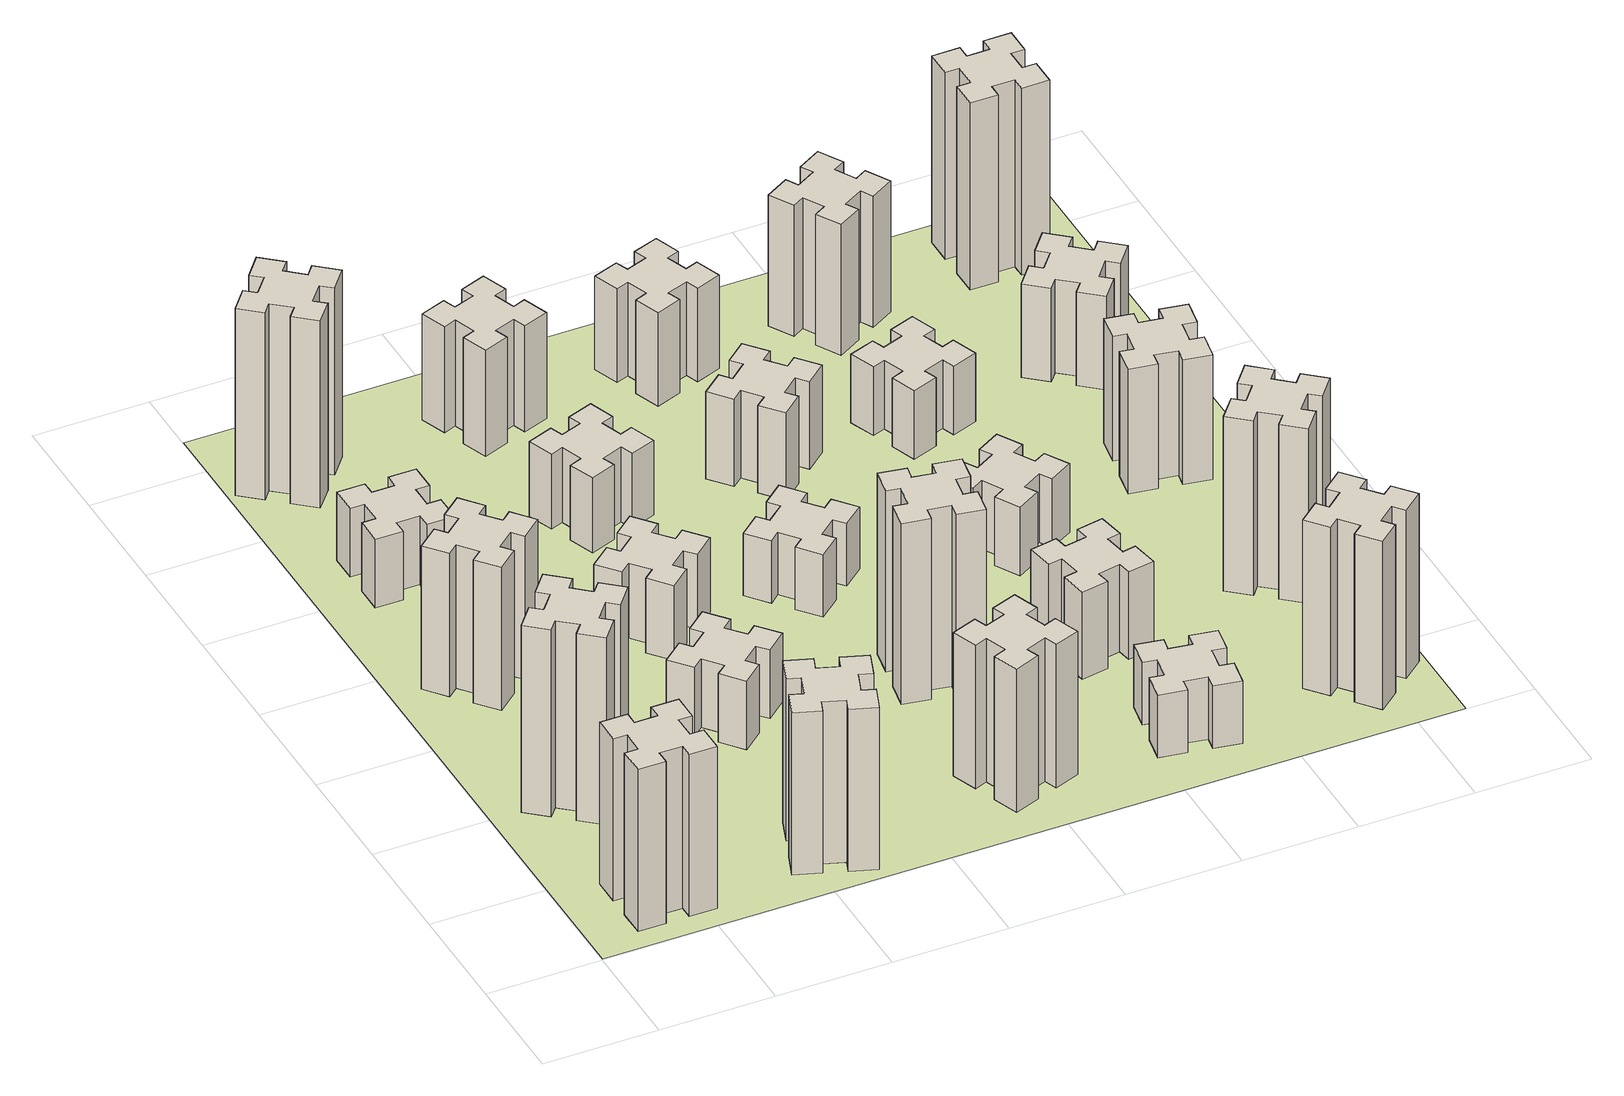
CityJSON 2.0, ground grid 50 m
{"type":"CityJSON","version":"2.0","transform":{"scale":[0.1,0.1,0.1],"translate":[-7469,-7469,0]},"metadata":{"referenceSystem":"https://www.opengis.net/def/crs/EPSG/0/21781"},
"CityObjects":{
"building1":{"type":"Building","attributes":{"class":"1000","function":"1000","usage":"1000","yearOfConstruction":2016,"roofType":"1000","measuredHeight":78,"storeysAboveGround":30,"storeysBelowGround":0},"geometry":[{"type":"Solid","lod":"1","boundaries":[[[[0,1,2,3,4,5,6,7,8,9,10,11,12,13,14,15,16,17,18,19]],[[17,16,20,21]],[[16,15,22,20]],[[15,14,23,22]],[[14,13,24,23]],[[13,12,25,24]],[[12,11,26,25]],[[11,10,27,26]],[[10,9,28,27]],[[9,8,29,28]],[[8,7,30,29]],[[7,6,31,30]],[[6,5,32,31]],[[5,4,33,32]],[[4,3,34,33]],[[3,2,35,34]],[[2,1,36,35]],[[1,0,37,36]],[[0,19,38,37]],[[19,18,39,38]],[[18,17,21,39]],[[24,25,26,27,28,29,30,31,32,33,34,35,36,37,38,39,21,20,22,23]]]]}]},
"building2":{"type":"Building","attributes":{"class":"1000","function":"1000","usage":"1000","yearOfConstruction":2016,"roofType":"1000","measuredHeight":90,"storeysAboveGround":30,"storeysBelowGround":0},"geometry":[{"type":"Solid","lod":"1","boundaries":[[[[40,41,42,43,44,45,46,47,48,49,50,51,52,53,54,55,56,57,58,59]],[[57,56,60,61]],[[56,55,62,60]],[[55,54,63,62]],[[54,53,64,63]],[[53,52,65,64]],[[52,51,66,65]],[[51,50,67,66]],[[50,49,68,67]],[[49,48,69,68]],[[48,47,70,69]],[[47,46,71,70]],[[46,45,72,71]],[[45,44,73,72]],[[44,43,74,73]],[[43,42,75,74]],[[42,41,76,75]],[[41,40,77,76]],[[40,59,78,77]],[[59,58,79,78]],[[58,57,61,79]],[[64,65,66,67,68,69,70,71,72,73,74,75,76,77,78,79,61,60,62,63]]]]}]},
"building3":{"type":"Building","attributes":{"class":"1000","function":"1000","usage":"1000","yearOfConstruction":2016,"roofType":"1000","measuredHeight":69,"storeysAboveGround":30,"storeysBelowGround":0},"geometry":[{"type":"Solid","lod":"1","boundaries":[[[[80,81,82,83,84,85,86,87,88,89,90,91,92,93,94,95,96,97,98,99]],[[97,96,100,101]],[[96,95,102,100]],[[95,94,103,102]],[[94,93,104,103]],[[93,92,105,104]],[[92,91,106,105]],[[91,90,107,106]],[[90,89,108,107]],[[89,88,109,108]],[[88,87,110,109]],[[87,86,111,110]],[[86,85,112,111]],[[85,84,113,112]],[[84,83,114,113]],[[83,82,115,114]],[[82,81,116,115]],[[81,80,117,116]],[[80,99,118,117]],[[99,98,119,118]],[[98,97,101,119]],[[104,105,106,107,108,109,110,111,112,113,114,115,116,117,118,119,101,100,102,103]]]]}]},
"building4":{"type":"Building","attributes":{"class":"1000","function":"1000","usage":"1000","yearOfConstruction":2016,"roofType":"1000","measuredHeight":33,"storeysAboveGround":30,"storeysBelowGround":0},"geometry":[{"type":"Solid","lod":"1","boundaries":[[[[120,121,122,123,124,125,126,127,128,129,130,131,132,133,134,135,136,137,138,139]],[[137,136,140,141]],[[136,135,142,140]],[[135,134,143,142]],[[134,133,144,143]],[[133,132,145,144]],[[132,131,146,145]],[[131,130,147,146]],[[130,129,148,147]],[[129,128,149,148]],[[128,127,150,149]],[[127,126,151,150]],[[126,125,152,151]],[[125,124,153,152]],[[124,123,154,153]],[[123,122,155,154]],[[122,121,156,155]],[[121,120,157,156]],[[120,139,158,157]],[[139,138,159,158]],[[138,137,141,159]],[[144,145,146,147,148,149,150,151,152,153,154,155,156,157,158,159,141,140,142,143]]]]}]},
"building5":{"type":"Building","attributes":{"class":"1000","function":"1000","usage":"1000","yearOfConstruction":2016,"roofType":"1000","measuredHeight":78,"storeysAboveGround":30,"storeysBelowGround":0},"geometry":[{"type":"Solid","lod":"1","boundaries":[[[[160,161,162,163,164,165,166,167,168,169,170,171,172,173,174,175,176,177,178,179]],[[177,176,180,181]],[[176,175,182,180]],[[175,174,183,182]],[[174,173,184,183]],[[173,172,185,184]],[[172,171,186,185]],[[171,170,187,186]],[[170,169,188,187]],[[169,168,189,188]],[[168,167,190,189]],[[167,166,191,190]],[[166,165,192,191]],[[165,164,193,192]],[[164,163,194,193]],[[163,162,195,194]],[[162,161,196,195]],[[161,160,197,196]],[[160,179,198,197]],[[179,178,199,198]],[[178,177,181,199]],[[184,185,186,187,188,189,190,191,192,193,194,195,196,197,198,199,181,180,182,183]]]]}]},
"building6":{"type":"Building","attributes":{"class":"1000","function":"1000","usage":"1000","yearOfConstruction":2016,"roofType":"1000","measuredHeight":90,"storeysAboveGround":30,"storeysBelowGround":0},"geometry":[{"type":"Solid","lod":"1","boundaries":[[[[200,201,202,203,204,205,206,207,208,209,210,211,212,213,214,215,216,217,218,219]],[[217,216,220,221]],[[216,215,222,220]],[[215,214,223,222]],[[214,213,224,223]],[[213,212,225,224]],[[212,211,226,225]],[[211,210,227,226]],[[210,209,228,227]],[[209,208,229,228]],[[208,207,230,229]],[[207,206,231,230]],[[206,205,232,231]],[[205,204,233,232]],[[204,203,234,233]],[[203,202,235,234]],[[202,201,236,235]],[[201,200,237,236]],[[200,219,238,237]],[[219,218,239,238]],[[218,217,221,239]],[[224,225,226,227,228,229,230,231,232,233,234,235,236,237,238,239,221,220,222,223]]]]}]},
"building7":{"type":"Building","attributes":{"class":"1000","function":"1000","usage":"1000","yearOfConstruction":2016,"roofType":"1000","measuredHeight":33,"storeysAboveGround":30,"storeysBelowGround":0},"geometry":[{"type":"Solid","lod":"1","boundaries":[[[[240,241,242,243,244,245,246,247,248,249,250,251,252,253,254,255,256,257,258,259]],[[257,256,260,261]],[[256,255,262,260]],[[255,254,263,262]],[[254,253,264,263]],[[253,252,265,264]],[[252,251,266,265]],[[251,250,267,266]],[[250,249,268,267]],[[249,248,269,268]],[[248,247,270,269]],[[247,246,271,270]],[[246,245,272,271]],[[245,244,273,272]],[[244,243,274,273]],[[243,242,275,274]],[[242,241,276,275]],[[241,240,277,276]],[[240,259,278,277]],[[259,258,279,278]],[[258,257,261,279]],[[264,265,266,267,268,269,270,271,272,273,274,275,276,277,278,279,261,260,262,263]]]]}]},
"building8":{"type":"Building","attributes":{"class":"1000","function":"1000","usage":"1000","yearOfConstruction":2016,"roofType":"1000","measuredHeight":36,"storeysAboveGround":30,"storeysBelowGround":0},"geometry":[{"type":"Solid","lod":"1","boundaries":[[[[280,281,282,283,284,285,286,287,288,289,290,291,292,293,294,295,296,297,298,299]],[[297,296,300,301]],[[296,295,302,300]],[[295,294,303,302]],[[294,293,304,303]],[[293,292,305,304]],[[292,291,306,305]],[[291,290,307,306]],[[290,289,308,307]],[[289,288,309,308]],[[288,287,310,309]],[[287,286,311,310]],[[286,285,312,311]],[[285,284,313,312]],[[284,283,314,313]],[[283,282,315,314]],[[282,281,316,315]],[[281,280,317,316]],[[280,299,318,317]],[[299,298,319,318]],[[298,297,301,319]],[[304,305,306,307,308,309,310,311,312,313,314,315,316,317,318,319,301,300,302,303]]]]}]},
"building9":{"type":"Building","attributes":{"class":"1000","function":"1000","usage":"1000","yearOfConstruction":2016,"roofType":"1000","measuredHeight":36,"storeysAboveGround":30,"storeysBelowGround":0},"geometry":[{"type":"Solid","lod":"1","boundaries":[[[[320,321,322,323,324,325,326,327,328,329,330,331,332,333,334,335,336,337,338,339]],[[337,336,340,341]],[[336,335,342,340]],[[335,334,343,342]],[[334,333,344,343]],[[333,332,345,344]],[[332,331,346,345]],[[331,330,347,346]],[[330,329,348,347]],[[329,328,349,348]],[[328,327,350,349]],[[327,326,351,350]],[[326,325,352,351]],[[325,324,353,352]],[[324,323,354,353]],[[323,322,355,354]],[[322,321,356,355]],[[321,320,357,356]],[[320,339,358,357]],[[339,338,359,358]],[[338,337,341,359]],[[344,345,346,347,348,349,350,351,352,353,354,355,356,357,358,359,341,340,342,343]]]]}]},
"building10":{"type":"Building","attributes":{"class":"1000","function":"1000","usage":"1000","yearOfConstruction":2016,"roofType":"1000","measuredHeight":69,"storeysAboveGround":30,"storeysBelowGround":0},"geometry":[{"type":"Solid","lod":"1","boundaries":[[[[360,361,362,363,364,365,366,367,368,369,370,371,372,373,374,375,376,377,378,379]],[[377,376,380,381]],[[376,375,382,380]],[[375,374,383,382]],[[374,373,384,383]],[[373,372,385,384]],[[372,371,386,385]],[[371,370,387,386]],[[370,369,388,387]],[[369,368,389,388]],[[368,367,390,389]],[[367,366,391,390]],[[366,365,392,391]],[[365,364,393,392]],[[364,363,394,393]],[[363,362,395,394]],[[362,361,396,395]],[[361,360,397,396]],[[360,379,398,397]],[[379,378,399,398]],[[378,377,381,399]],[[384,385,386,387,388,389,390,391,392,393,394,395,396,397,398,399,381,380,382,383]]]]}]},
"building11":{"type":"Building","attributes":{"class":"1000","function":"1000","usage":"1000","yearOfConstruction":2016,"roofType":"1000","measuredHeight":51,"storeysAboveGround":30,"storeysBelowGround":0},"geometry":[{"type":"Solid","lod":"1","boundaries":[[[[400,401,402,403,404,405,406,407,408,409,410,411,412,413,414,415,416,417,418,419]],[[417,416,420,421]],[[416,415,422,420]],[[415,414,423,422]],[[414,413,424,423]],[[413,412,425,424]],[[412,411,426,425]],[[411,410,427,426]],[[410,409,428,427]],[[409,408,429,428]],[[408,407,430,429]],[[407,406,431,430]],[[406,405,432,431]],[[405,404,433,432]],[[404,403,434,433]],[[403,402,435,434]],[[402,401,436,435]],[[401,400,437,436]],[[400,419,438,437]],[[419,418,439,438]],[[418,417,421,439]],[[424,425,426,427,428,429,430,431,432,433,434,435,436,437,438,439,421,420,422,423]]]]}]},
"building12":{"type":"Building","attributes":{"class":"1000","function":"1000","usage":"1000","yearOfConstruction":2016,"roofType":"1000","measuredHeight":87,"storeysAboveGround":30,"storeysBelowGround":0},"geometry":[{"type":"Solid","lod":"1","boundaries":[[[[440,441,442,443,444,445,446,447,448,449,450,451,452,453,454,455,456,457,458,459]],[[457,456,460,461]],[[456,455,462,460]],[[455,454,463,462]],[[454,453,464,463]],[[453,452,465,464]],[[452,451,466,465]],[[451,450,467,466]],[[450,449,468,467]],[[449,448,469,468]],[[448,447,470,469]],[[447,446,471,470]],[[446,445,472,471]],[[445,444,473,472]],[[444,443,474,473]],[[443,442,475,474]],[[442,441,476,475]],[[441,440,477,476]],[[440,459,478,477]],[[459,458,479,478]],[[458,457,461,479]],[[464,465,466,467,468,469,470,471,472,473,474,475,476,477,478,479,461,460,462,463]]]]}]},
"building13":{"type":"Building","attributes":{"class":"1000","function":"1000","usage":"1000","yearOfConstruction":2016,"roofType":"1000","measuredHeight":30,"storeysAboveGround":30,"storeysBelowGround":0},"geometry":[{"type":"Solid","lod":"1","boundaries":[[[[480,481,482,483,484,485,486,487,488,489,490,491,492,493,494,495,496,497,498,499]],[[497,496,500,501]],[[496,495,502,500]],[[495,494,503,502]],[[494,493,504,503]],[[493,492,505,504]],[[492,491,506,505]],[[491,490,507,506]],[[490,489,508,507]],[[489,488,509,508]],[[488,487,510,509]],[[487,486,511,510]],[[486,485,512,511]],[[485,484,513,512]],[[484,483,514,513]],[[483,482,515,514]],[[482,481,516,515]],[[481,480,517,516]],[[480,499,518,517]],[[499,498,519,518]],[[498,497,501,519]],[[504,505,506,507,508,509,510,511,512,513,514,515,516,517,518,519,501,500,502,503]]]]}]},
"building14":{"type":"Building","attributes":{"class":"1000","function":"1000","usage":"1000","yearOfConstruction":2016,"roofType":"1000","measuredHeight":42,"storeysAboveGround":30,"storeysBelowGround":0},"geometry":[{"type":"Solid","lod":"1","boundaries":[[[[520,521,522,523,524,525,526,527,528,529,530,531,532,533,534,535,536,537,538,539]],[[537,536,540,541]],[[536,535,542,540]],[[535,534,543,542]],[[534,533,544,543]],[[533,532,545,544]],[[532,531,546,545]],[[531,530,547,546]],[[530,529,548,547]],[[529,528,549,548]],[[528,527,550,549]],[[527,526,551,550]],[[526,525,552,551]],[[525,524,553,552]],[[524,523,554,553]],[[523,522,555,554]],[[522,521,556,555]],[[521,520,557,556]],[[520,539,558,557]],[[539,538,559,558]],[[538,537,541,559]],[[544,545,546,547,548,549,550,551,552,553,554,555,556,557,558,559,541,540,542,543]]]]}]},
"building15":{"type":"Building","attributes":{"class":"1000","function":"1000","usage":"1000","yearOfConstruction":2016,"roofType":"1000","measuredHeight":30,"storeysAboveGround":30,"storeysBelowGround":0},"geometry":[{"type":"Solid","lod":"1","boundaries":[[[[560,561,562,563,564,565,566,567,568,569,570,571,572,573,574,575,576,577,578,579]],[[577,576,580,581]],[[576,575,582,580]],[[575,574,583,582]],[[574,573,584,583]],[[573,572,585,584]],[[572,571,586,585]],[[571,570,587,586]],[[570,569,588,587]],[[569,568,589,588]],[[568,567,590,589]],[[567,566,591,590]],[[566,565,592,591]],[[565,564,593,592]],[[564,563,594,593]],[[563,562,595,594]],[[562,561,596,595]],[[561,560,597,596]],[[560,579,598,597]],[[579,578,599,598]],[[578,577,581,599]],[[584,585,586,587,588,589,590,591,592,593,594,595,596,597,598,599,581,580,582,583]]]]}]},
"building16":{"type":"Building","attributes":{"class":"1000","function":"1000","usage":"1000","yearOfConstruction":2016,"roofType":"1000","measuredHeight":45,"storeysAboveGround":30,"storeysBelowGround":0},"geometry":[{"type":"Solid","lod":"1","boundaries":[[[[600,601,602,603,604,605,606,607,608,609,610,611,612,613,614,615,616,617,618,619]],[[617,616,620,621]],[[616,615,622,620]],[[615,614,623,622]],[[614,613,624,623]],[[613,612,625,624]],[[612,611,626,625]],[[611,610,627,626]],[[610,609,628,627]],[[609,608,629,628]],[[608,607,630,629]],[[607,606,631,630]],[[606,605,632,631]],[[605,604,633,632]],[[604,603,634,633]],[[603,602,635,634]],[[602,601,636,635]],[[601,600,637,636]],[[600,619,638,637]],[[619,618,639,638]],[[618,617,621,639]],[[624,625,626,627,628,629,630,631,632,633,634,635,636,637,638,639,621,620,622,623]]]]}]},
"building17":{"type":"Building","attributes":{"class":"1000","function":"1000","usage":"1000","yearOfConstruction":2016,"roofType":"1000","measuredHeight":42,"storeysAboveGround":30,"storeysBelowGround":0},"geometry":[{"type":"Solid","lod":"1","boundaries":[[[[640,641,642,643,644,645,646,647,648,649,650,651,652,653,654,655,656,657,658,659]],[[657,656,660,661]],[[656,655,662,660]],[[655,654,663,662]],[[654,653,664,663]],[[653,652,665,664]],[[652,651,666,665]],[[651,650,667,666]],[[650,649,668,667]],[[649,648,669,668]],[[648,647,670,669]],[[647,646,671,670]],[[646,645,672,671]],[[645,644,673,672]],[[644,643,674,673]],[[643,642,675,674]],[[642,641,676,675]],[[641,640,677,676]],[[640,659,678,677]],[[659,658,679,678]],[[658,657,661,679]],[[664,665,666,667,668,669,670,671,672,673,674,675,676,677,678,679,661,660,662,663]]]]}]},
"building18":{"type":"Building","attributes":{"class":"1000","function":"1000","usage":"1000","yearOfConstruction":2016,"roofType":"1000","measuredHeight":33,"storeysAboveGround":30,"storeysBelowGround":0},"geometry":[{"type":"Solid","lod":"1","boundaries":[[[[680,681,682,683,684,685,686,687,688,689,690,691,692,693,694,695,696,697,698,699]],[[697,696,700,701]],[[696,695,702,700]],[[695,694,703,702]],[[694,693,704,703]],[[693,692,705,704]],[[692,691,706,705]],[[691,690,707,706]],[[690,689,708,707]],[[689,688,709,708]],[[688,687,710,709]],[[687,686,711,710]],[[686,685,712,711]],[[685,684,713,712]],[[684,683,714,713]],[[683,682,715,714]],[[682,681,716,715]],[[681,680,717,716]],[[680,699,718,717]],[[699,698,719,718]],[[698,697,701,719]],[[704,705,706,707,708,709,710,711,712,713,714,715,716,717,718,719,701,700,702,703]]]]}]},
"building19":{"type":"Building","attributes":{"class":"1000","function":"1000","usage":"1000","yearOfConstruction":2016,"roofType":"1000","measuredHeight":33,"storeysAboveGround":30,"storeysBelowGround":0},"geometry":[{"type":"Solid","lod":"1","boundaries":[[[[720,721,722,723,724,725,726,727,728,729,730,731,732,733,734,735,736,737,738,739]],[[737,736,740,741]],[[736,735,742,740]],[[735,734,743,742]],[[734,733,744,743]],[[733,732,745,744]],[[732,731,746,745]],[[731,730,747,746]],[[730,729,748,747]],[[729,728,749,748]],[[728,727,750,749]],[[727,726,751,750]],[[726,725,752,751]],[[725,724,753,752]],[[724,723,754,753]],[[723,722,755,754]],[[722,721,756,755]],[[721,720,757,756]],[[720,739,758,757]],[[739,738,759,758]],[[738,737,741,759]],[[744,745,746,747,748,749,750,751,752,753,754,755,756,757,758,759,741,740,742,743]]]]}]},
"building20":{"type":"Building","attributes":{"class":"1000","function":"1000","usage":"1000","yearOfConstruction":2016,"roofType":"1000","measuredHeight":81,"storeysAboveGround":30,"storeysBelowGround":0},"geometry":[{"type":"Solid","lod":"1","boundaries":[[[[760,761,762,763,764,765,766,767,768,769,770,771,772,773,774,775,776,777,778,779]],[[777,776,780,781]],[[776,775,782,780]],[[775,774,783,782]],[[774,773,784,783]],[[773,772,785,784]],[[772,771,786,785]],[[771,770,787,786]],[[770,769,788,787]],[[769,768,789,788]],[[768,767,790,789]],[[767,766,791,790]],[[766,765,792,791]],[[765,764,793,792]],[[764,763,794,793]],[[763,762,795,794]],[[762,761,796,795]],[[761,760,797,796]],[[760,779,798,797]],[[779,778,799,798]],[[778,777,781,799]],[[784,785,786,787,788,789,790,791,792,793,794,795,796,797,798,799,781,780,782,783]]]]}]},
"building21":{"type":"Building","attributes":{"class":"1000","function":"1000","usage":"1000","yearOfConstruction":2016,"roofType":"1000","measuredHeight":63,"storeysAboveGround":30,"storeysBelowGround":0},"geometry":[{"type":"Solid","lod":"1","boundaries":[[[[800,801,802,803,804,805,806,807,808,809,810,811,812,813,814,815,816,817,818,819]],[[817,816,820,821]],[[816,815,822,820]],[[815,814,823,822]],[[814,813,824,823]],[[813,812,825,824]],[[812,811,826,825]],[[811,810,827,826]],[[810,809,828,827]],[[809,808,829,828]],[[808,807,830,829]],[[807,806,831,830]],[[806,805,832,831]],[[805,804,833,832]],[[804,803,834,833]],[[803,802,835,834]],[[802,801,836,835]],[[801,800,837,836]],[[800,819,838,837]],[[819,818,839,838]],[[818,817,821,839]],[[824,825,826,827,828,829,830,831,832,833,834,835,836,837,838,839,821,820,822,823]]]]}]},
"building22":{"type":"Building","attributes":{"class":"1000","function":"1000","usage":"1000","yearOfConstruction":2016,"roofType":"1000","measuredHeight":84,"storeysAboveGround":30,"storeysBelowGround":0},"geometry":[{"type":"Solid","lod":"1","boundaries":[[[[840,841,842,843,844,845,846,847,848,849,850,851,852,853,854,855,856,857,858,859]],[[857,856,860,861]],[[856,855,862,860]],[[855,854,863,862]],[[854,853,864,863]],[[853,852,865,864]],[[852,851,866,865]],[[851,850,867,866]],[[850,849,868,867]],[[849,848,869,868]],[[848,847,870,869]],[[847,846,871,870]],[[846,845,872,871]],[[845,844,873,872]],[[844,843,874,873]],[[843,842,875,874]],[[842,841,876,875]],[[841,840,877,876]],[[840,859,878,877]],[[859,858,879,878]],[[858,857,861,879]],[[864,865,866,867,868,869,870,871,872,873,874,875,876,877,878,879,861,860,862,863]]]]}]},
"building23":{"type":"Building","attributes":{"class":"1000","function":"1000","usage":"1000","yearOfConstruction":2016,"roofType":"1000","measuredHeight":60,"storeysAboveGround":30,"storeysBelowGround":0},"geometry":[{"type":"Solid","lod":"1","boundaries":[[[[880,881,882,883,884,885,886,887,888,889,890,891,892,893,894,895,896,897,898,899]],[[897,896,900,901]],[[896,895,902,900]],[[895,894,903,902]],[[894,893,904,903]],[[893,892,905,904]],[[892,891,906,905]],[[891,890,907,906]],[[890,889,908,907]],[[889,888,909,908]],[[888,887,910,909]],[[887,886,911,910]],[[886,885,912,911]],[[885,884,913,912]],[[884,883,914,913]],[[883,882,915,914]],[[882,881,916,915]],[[881,880,917,916]],[[880,899,918,917]],[[899,898,919,918]],[[898,897,901,919]],[[904,905,906,907,908,909,910,911,912,913,914,915,916,917,918,919,901,900,902,903]]]]}]},
"building24":{"type":"Building","attributes":{"class":"1000","function":"1000","usage":"1000","yearOfConstruction":2016,"roofType":"1000","measuredHeight":45,"storeysAboveGround":30,"storeysBelowGround":0},"geometry":[{"type":"Solid","lod":"1","boundaries":[[[[920,921,922,923,924,925,926,927,928,929,930,931,932,933,934,935,936,937,938,939]],[[937,936,940,941]],[[936,935,942,940]],[[935,934,943,942]],[[934,933,944,943]],[[933,932,945,944]],[[932,931,946,945]],[[931,930,947,946]],[[930,929,948,947]],[[929,928,949,948]],[[928,927,950,949]],[[927,926,951,950]],[[926,925,952,951]],[[925,924,953,952]],[[924,923,954,953]],[[923,922,955,954]],[[922,921,956,955]],[[921,920,957,956]],[[920,939,958,957]],[[939,938,959,958]],[[938,937,941,959]],[[944,945,946,947,948,949,950,951,952,953,954,955,956,957,958,959,941,940,942,943]]]]}]},
"building25":{"type":"Building","attributes":{"class":"1000","function":"1000","usage":"1000","yearOfConstruction":2016,"roofType":"1000","measuredHeight":90,"storeysAboveGround":30,"storeysBelowGround":0},"geometry":[{"type":"Solid","lod":"1","boundaries":[[[[960,961,962,963,964,965,966,967,968,969,970,971,972,973,974,975,976,977,978,979]],[[977,976,980,981]],[[976,975,982,980]],[[975,974,983,982]],[[974,973,984,983]],[[973,972,985,984]],[[972,971,986,985]],[[971,970,987,986]],[[970,969,988,987]],[[969,968,989,988]],[[968,967,990,989]],[[967,966,991,990]],[[966,965,992,991]],[[965,964,993,992]],[[964,963,994,993]],[[963,962,995,994]],[[962,961,996,995]],[[961,960,997,996]],[[960,979,998,997]],[[979,978,999,998]],[[978,977,981,999]],[[984,985,986,987,988,989,990,991,992,993,994,995,996,997,998,999,981,980,982,983]]]]}]},
"landuse1":{"type":"LandUse","attributes":{"name":"plot1","function":"1010"},"geometry":[{"type":"MultiSurface","lod":"1","boundaries":[[[1000,1001,1002,1003]]]}]}
},
"vertices":[
[265,325,0],[265,225,0],[205,225,0],[205,105,0],[325,105,0],[325,165,0],[425,165,0],[425,105,0],[545,105,0],[545,225,0],[485,225,0],[485,325,0],[545,325,0],[545,445,0],[425,445,0],[425,385,0],[325,385,0],[325,445,0],[205,445,0],[205,325,0],[325,385,780],[325,445,780],[425,385,780],[425,445,780],[545,445,780],[545,325,780],[485,325,780],[485,225,780],[545,225,780],[545,105,780],[425,105,780],[425,165,780],[325,165,780],[325,105,780],[205,105,780],[205,225,780],[265,225,780],[265,325,780],[205,325,780],[205,445,780],
[484,1067,0],[408,1132,0],[446,1178,0],[354,1255,0],[277,1163,0],[323,1124,0],[259,1048,0],[213,1086,0],[136,994,0],[228,917,0],[266,963,0],[343,899,0],[304,853,0],[396,776,0],[473,868,0],[427,906,0],[492,983,0],[538,944,0],[615,1036,0],[523,1113,0],[492,983,900],[538,944,900],[427,906,900],[473,868,900],[396,776,900],[304,853,900],[343,899,900],[266,963,900],[228,917,900],[136,994,900],[213,1086,900],[259,1048,900],[323,1124,900],[277,1163,900],[354,1255,900],[446,1178,900],[408,1132,900],[484,1067,900],[523,1113,900],[615,1036,900],
[492,1888,0],[427,1964,0],[473,2003,0],[396,2095,0],[304,2018,0],[343,1972,0],[266,1907,0],[228,1953,0],[136,1876,0],[213,1784,0],[259,1823,0],[323,1746,0],[277,1708,0],[354,1616,0],[446,1693,0],[408,1739,0],[484,1803,0],[523,1757,0],[615,1834,0],[538,1926,0],[484,1803,690],[523,1757,690],[408,1739,690],[446,1693,690],[354,1616,690],[277,1708,690],[323,1746,690],[259,1823,690],[213,1784,690],[136,1876,690],[228,1953,690],[266,1907,690],[343,1972,690],[304,2018,690],[396,2095,690],[473,2003,690],[427,1964,690],[492,1888,690],[538,1926,690],[615,1834,690],
[485,2545,0],[485,2645,0],[545,2645,0],[545,2765,0],[425,2765,0],[425,2705,0],[325,2705,0],[325,2765,0],[205,2765,0],[205,2645,0],[265,2645,0],[265,2545,0],[205,2545,0],[205,2425,0],[325,2425,0],[325,2485,0],[425,2485,0],[425,2425,0],[545,2425,0],[545,2545,0],[425,2485,330],[425,2425,330],[325,2485,330],[325,2425,330],[205,2425,330],[205,2545,330],[265,2545,330],[265,2645,330],[205,2645,330],[205,2765,330],[325,2765,330],[325,2705,330],[425,2705,330],[425,2765,330],[545,2765,330],[545,2645,330],[485,2645,330],[485,2545,330],[545,2545,330],[545,2425,330],
[1029,360,0],[995,266,0],[939,287,0],[897,174,0],[1010,133,0],[1031,189,0],[1125,155,0],[1104,99,0],[1217,57,0],[1258,170,0],[1202,191,0],[1236,285,0],[1292,264,0],[1333,377,0],[1220,418,0],[1200,362,0],[1106,396,0],[1127,452,0],[1014,493,0],[973,380,0],[1106,396,780],[1127,452,780],[1200,362,780],[1220,418,780],[1333,377,780],[1292,264,780],[1236,285,780],[1202,191,780],[1258,170,780],[1217,57,780],[1104,99,780],[1125,155,780],[1031,189,780],[1010,133,780],[897,174,780],[939,287,780],[995,266,780],[1029,360,780],[973,380,780],[1014,493,780],
[384,3387,0],[308,3452,0],[346,3498,0],[254,3575,0],[177,3483,0],[223,3444,0],[159,3368,0],[113,3406,0],[36,3314,0],[128,3237,0],[166,3283,0],[243,3219,0],[204,3173,0],[296,3096,0],[373,3188,0],[327,3226,0],[392,3303,0],[438,3264,0],[515,3356,0],[423,3433,0],[392,3303,900],[438,3264,900],[327,3226,900],[373,3188,900],[296,3096,900],[204,3173,900],[243,3219,900],[166,3283,900],[128,3237,900],[36,3314,900],[113,3406,900],[159,3368,900],[223,3444,900],[177,3483,900],[254,3575,900],[346,3498,900],[308,3452,900],[384,3387,900],[423,3433,900],[515,3356,900],
[1083,1332,0],[1006,1267,0],[968,1313,0],[876,1236,0],[953,1144,0],[999,1183,0],[1063,1106,0],[1017,1068,0],[1094,976,0],[1186,1053,0],[1148,1099,0],[1224,1163,0],[1263,1117,0],[1355,1194,0],[1278,1286,0],[1232,1248,0],[1167,1324,0],[1213,1363,0],[1136,1455,0],[1044,1378,0],[1167,1324,330],[1213,1363,330],[1232,1248,330],[1278,1286,330],[1355,1194,330],[1263,1117,330],[1224,1163,330],[1148,1099,330],[1186,1053,330],[1094,976,330],[1017,1068,330],[1063,1106,330],[999,1183,330],[953,1144,330],[876,1236,330],[968,1313,330],[1006,1267,330],[1083,1332,330],[1044,1378,330],[1136,1455,330],
[1083,1972,0],[1006,1907,0],[968,1953,0],[876,1876,0],[953,1784,0],[999,1823,0],[1063,1746,0],[1017,1708,0],[1094,1616,0],[1186,1693,0],[1148,1739,0],[1224,1803,0],[1263,1757,0],[1355,1834,0],[1278,1926,0],[1232,1888,0],[1167,1964,0],[1213,2003,0],[1136,2095,0],[1044,2018,0],[1167,1964,360],[1213,2003,360],[1232,1888,360],[1278,1926,360],[1355,1834,360],[1263,1757,360],[1224,1803,360],[1148,1739,360],[1186,1693,360],[1094,1616,360],[1017,1708,360],[1063,1746,360],[999,1823,360],[953,1784,360],[876,1876,360],[968,1953,360],[1006,1907,360],[1083,1972,360],[1044,2018,360],[1136,2095,360],
[1206,2475,0],[1300,2509,0],[1320,2453,0],[1433,2494,0],[1392,2607,0],[1336,2586,0],[1302,2680,0],[1358,2700,0],[1317,2813,0],[1204,2772,0],[1225,2716,0],[1131,2682,0],[1110,2738,0],[997,2697,0],[1039,2584,0],[1095,2605,0],[1129,2511,0],[1073,2490,0],[1114,2377,0],[1227,2419,0],[1129,2511,360],[1073,2490,360],[1095,2605,360],[1039,2584,360],[997,2697,360],[1110,2738,360],[1131,2682,360],[1225,2716,360],[1204,2772,360],[1317,2813,360],[1358,2700,360],[1302,2680,360],[1336,2586,360],[1392,2607,360],[1433,2494,360],[1320,2453,360],[1300,2509,360],[1206,2475,360],[1227,2419,360],[1114,2377,360],
[1965,496,0],[1871,462,0],[1850,518,0],[1737,477,0],[1779,364,0],[1835,385,0],[1869,291,0],[1813,270,0],[1854,157,0],[1967,199,0],[1946,255,0],[2040,289,0],[2060,233,0],[2173,274,0],[2132,387,0],[2076,366,0],[2042,460,0],[2098,480,0],[2057,593,0],[1944,552,0],[2042,460,690],[2098,480,690],[2076,366,690],[2132,387,690],[2173,274,690],[2060,233,690],[2040,289,690],[1946,255,690],[1967,199,690],[1854,157,690],[1813,270,690],[1869,291,690],[1835,385,690],[1779,364,690],[1737,477,690],[1850,518,690],[1871,462,690],[1965,496,690],[1944,552,690],[2057,593,690],
[1125,3456,0],[1031,3422,0],[1010,3478,0],[897,3437,0],[939,3324,0],[995,3345,0],[1029,3251,0],[973,3230,0],[1014,3117,0],[1127,3159,0],[1106,3215,0],[1200,3249,0],[1220,3193,0],[1333,3234,0],[1292,3347,0],[1236,3326,0],[1202,3420,0],[1258,3440,0],[1217,3553,0],[1104,3512,0],[1202,3420,510],[1258,3440,510],[1236,3326,510],[1292,3347,510],[1333,3234,510],[1220,3193,510],[1200,3249,510],[1106,3215,510],[1127,3159,510],[1014,3117,510],[973,3230,510],[1029,3251,510],[995,3345,510],[939,3324,510],[897,3437,510],[1010,3478,510],[1031,3422,510],[1125,3456,510],[1104,3512,510],[1217,3553,510],
[2055,1047,0],[2072,1145,0],[2131,1135,0],[2152,1253,0],[2034,1274,0],[2024,1215,0],[1925,1232,0],[1936,1291,0],[1817,1312,0],[1797,1194,0],[1856,1184,0],[1838,1085,0],[1779,1096,0],[1758,977,0],[1877,957,0],[1887,1016,0],[1985,998,0],[1975,939,0],[2093,918,0],[2114,1037,0],[1985,998,870],[1975,939,870],[1887,1016,870],[1877,957,870],[1758,977,870],[1779,1096,870],[1838,1085,870],[1856,1184,870],[1797,1194,870],[1817,1312,870],[1936,1291,870],[1925,1232,870],[2024,1215,870],[2034,1274,870],[2152,1253,870],[2131,1135,870],[2072,1145,870],[2055,1047,870],[2114,1037,870],[2093,918,870],
[1872,1888,0],[1807,1964,0],[1853,2003,0],[1776,2095,0],[1684,2018,0],[1723,1972,0],[1646,1907,0],[1608,1953,0],[1516,1876,0],[1593,1784,0],[1639,1823,0],[1703,1746,0],[1657,1708,0],[1734,1616,0],[1826,1693,0],[1788,1739,0],[1864,1803,0],[1903,1757,0],[1995,1834,0],[1918,1926,0],[1864,1803,300],[1903,1757,300],[1788,1739,300],[1826,1693,300],[1734,1616,300],[1657,1708,300],[1703,1746,300],[1639,1823,300],[1593,1784,300],[1516,1876,300],[1608,1953,300],[1646,1907,300],[1723,1972,300],[1684,2018,300],[1776,2095,300],[1853,2003,300],[1807,1964,300],[1872,1888,300],[1918,1926,300],[1995,1834,300],
[1988,2479,0],[2064,2543,0],[2103,2497,0],[2195,2574,0],[2118,2666,0],[2072,2628,0],[2007,2704,0],[2053,2743,0],[1976,2835,0],[1884,2758,0],[1923,2712,0],[1846,2647,0],[1808,2693,0],[1716,2616,0],[1793,2524,0],[1839,2563,0],[1903,2486,0],[1857,2448,0],[1934,2356,0],[2026,2433,0],[1903,2486,420],[1857,2448,420],[1839,2563,420],[1793,2524,420],[1716,2616,420],[1808,2693,420],[1846,2647,420],[1923,2712,420],[1884,2758,420],[1976,2835,420],[2053,2743,420],[2007,2704,420],[2072,2628,420],[2118,2666,420],[2195,2574,420],[2103,2497,420],[2064,2543,420],[1988,2479,420],[2026,2433,420],[1934,2356,420],
[2596,444,0],[2578,345,0],[2519,356,0],[2498,237,0],[2617,217,0],[2627,276,0],[2725,258,0],[2715,199,0],[2833,178,0],[2854,297,0],[2795,307,0],[2812,405,0],[2871,395,0],[2892,513,0],[2774,534,0],[2764,475,0],[2665,492,0],[2676,551,0],[2557,572,0],[2537,454,0],[2665,492,300],[2676,551,300],[2764,475,300],[2774,534,300],[2892,513,300],[2871,395,300],[2812,405,300],[2795,307,300],[2854,297,300],[2833,178,300],[2715,199,300],[2725,258,300],[2627,276,300],[2617,217,300],[2498,237,300],[2519,356,300],[2578,345,300],[2596,444,300],[2537,454,300],[2557,572,300],
[1865,3456,0],[1771,3422,0],[1750,3478,0],[1637,3437,0],[1679,3324,0],[1735,3345,0],[1769,3251,0],[1713,3230,0],[1754,3117,0],[1867,3159,0],[1846,3215,0],[1940,3249,0],[1960,3193,0],[2073,3234,0],[2032,3347,0],[1976,3326,0],[1942,3420,0],[1998,3440,0],[1957,3553,0],[1844,3512,0],[1942,3420,450],[1998,3440,450],[1976,3326,450],[2032,3347,450],[2073,3234,450],[1960,3193,450],[1940,3249,450],[1846,3215,450],[1867,3159,450],[1754,3117,450],[1713,3230,450],[1769,3251,450],[1735,3345,450],[1679,3324,450],[1637,3437,450],[1750,3478,450],[1771,3422,450],[1865,3456,450],[1844,3512,450],[1957,3553,450],
[2625,1132,0],[2527,1115,0],[2517,1174,0],[2398,1153,0],[2419,1035,0],[2478,1045,0],[2496,947,0],[2437,937,0],[2457,818,0],[2576,839,0],[2565,898,0],[2664,916,0],[2674,857,0],[2792,877,0],[2771,996,0],[2712,985,0],[2695,1084,0],[2754,1094,0],[2733,1212,0],[2615,1191,0],[2695,1084,420],[2754,1094,420],[2712,985,420],[2771,996,420],[2792,877,420],[2674,857,420],[2664,916,420],[2565,898,420],[2576,839,420],[2457,818,420],[2437,937,420],[2496,947,420],[2478,1045,420],[2419,1035,420],[2398,1153,420],[2517,1174,420],[2527,1115,420],[2625,1132,420],[2615,1191,420],[2733,1212,420],
[2475,1744,0],[2525,1657,0],[2473,1627,0],[2533,1523,0],[2637,1583,0],[2607,1635,0],[2694,1685,0],[2724,1633,0],[2828,1693,0],[2768,1797,0],[2716,1767,0],[2666,1854,0],[2718,1884,0],[2658,1988,0],[2554,1928,0],[2584,1876,0],[2497,1826,0],[2467,1878,0],[2363,1818,0],[2423,1714,0],[2497,1826,330],[2467,1878,330],[2584,1876,330],[2554,1928,330],[2658,1988,330],[2718,1884,330],[2666,1854,330],[2716,1767,330],[2768,1797,330],[2828,1693,330],[2724,1633,330],[2694,1685,330],[2607,1635,330],[2637,1583,330],[2533,1523,330],[2473,1627,330],[2525,1657,330],[2475,1744,330],[2423,1714,330],[2363,1818,330],
[2586,2475,0],[2680,2509,0],[2700,2453,0],[2813,2494,0],[2772,2607,0],[2716,2586,0],[2682,2680,0],[2738,2700,0],[2697,2813,0],[2584,2772,0],[2605,2716,0],[2511,2682,0],[2490,2738,0],[2377,2697,0],[2419,2584,0],[2475,2605,0],[2509,2511,0],[2453,2490,0],[2494,2377,0],[2607,2419,0],[2509,2511,330],[2453,2490,330],[2475,2605,330],[2419,2584,330],[2377,2697,330],[2490,2738,330],[2511,2682,330],[2605,2716,330],[2584,2772,330],[2697,2813,330],[2738,2700,330],[2682,2680,330],[2716,2586,330],[2772,2607,330],[2813,2494,330],[2700,2453,330],[2680,2509,330],[2586,2475,330],[2607,2419,330],[2494,2377,330],
[3468,259,0],[3544,323,0],[3583,277,0],[3675,354,0],[3598,446,0],[3552,408,0],[3487,484,0],[3533,523,0],[3456,615,0],[3364,538,0],[3403,492,0],[3326,427,0],[3288,473,0],[3196,396,0],[3273,304,0],[3319,343,0],[3383,266,0],[3337,228,0],[3414,136,0],[3506,213,0],[3383,266,810],[3337,228,810],[3319,343,810],[3273,304,810],[3196,396,810],[3288,473,810],[3326,427,810],[3403,492,810],[3364,538,810],[3456,615,810],[3533,523,810],[3487,484,810],[3552,408,810],[3598,446,810],[3675,354,810],[3583,277,810],[3544,323,810],[3468,259,810],[3506,213,810],[3414,136,810],
[2716,3347,0],[2666,3434,0],[2718,3464,0],[2658,3568,0],[2554,3508,0],[2584,3456,0],[2497,3406,0],[2467,3458,0],[2363,3398,0],[2423,3294,0],[2475,3324,0],[2525,3237,0],[2473,3207,0],[2533,3103,0],[2637,3163,0],[2607,3215,0],[2694,3265,0],[2724,3213,0],[2828,3273,0],[2768,3377,0],[2694,3265,630],[2724,3213,630],[2607,3215,630],[2637,3163,630],[2533,3103,630],[2473,3207,630],[2525,3237,630],[2475,3324,630],[2423,3294,630],[2363,3398,630],[2467,3458,630],[2497,3406,630],[2584,3456,630],[2554,3508,630],[2658,3568,630],[2718,3464,630],[2666,3434,630],[2716,3347,630],[2768,3377,630],[2828,3273,630],
[3487,1006,0],[3552,1083,0],[3598,1044,0],[3675,1136,0],[3583,1213,0],[3544,1167,0],[3468,1232,0],[3506,1278,0],[3414,1355,0],[3337,1263,0],[3383,1224,0],[3319,1148,0],[3273,1186,0],[3196,1094,0],[3288,1017,0],[3326,1063,0],[3403,999,0],[3364,953,0],[3456,876,0],[3533,968,0],[3403,999,840],[3364,953,840],[3326,1063,840],[3288,1017,840],[3196,1094,840],[3273,1186,840],[3319,1148,840],[3383,1224,840],[3337,1263,840],[3414,1355,840],[3506,1278,840],[3468,1232,840],[3544,1167,840],[3583,1213,840],[3675,1136,840],[3598,1044,840],[3552,1083,840],[3487,1006,840],[3533,968,840],[3456,876,840],
[3267,1856,0],[3365,1838,0],[3355,1779,0],[3473,1758,0],[3494,1877,0],[3435,1887,0],[3452,1985,0],[3511,1975,0],[3532,2093,0],[3414,2114,0],[3404,2055,0],[3305,2072,0],[3316,2131,0],[3197,2152,0],[3177,2034,0],[3236,2024,0],[3218,1925,0],[3159,1936,0],[3138,1817,0],[3257,1797,0],[3218,1925,600],[3159,1936,600],[3236,2024,600],[3177,2034,600],[3197,2152,600],[3316,2131,600],[3305,2072,600],[3404,2055,600],[3414,2114,600],[3532,2093,600],[3511,1975,600],[3452,1985,600],[3435,1887,600],[3494,1877,600],[3473,1758,600],[3355,1779,600],[3365,1838,600],[3267,1856,600],[3257,1797,600],[3138,1817,600],
[3444,2747,0],[3368,2812,0],[3406,2858,0],[3314,2935,0],[3237,2843,0],[3283,2804,0],[3219,2728,0],[3173,2766,0],[3096,2674,0],[3188,2597,0],[3226,2643,0],[3303,2579,0],[3264,2533,0],[3356,2456,0],[3433,2548,0],[3387,2586,0],[3452,2663,0],[3498,2624,0],[3575,2716,0],[3483,2793,0],[3452,2663,450],[3498,2624,450],[3387,2586,450],[3433,2548,450],[3356,2456,450],[3264,2533,450],[3303,2579,450],[3226,2643,450],[3188,2597,450],[3096,2674,450],[3173,2766,450],[3219,2728,450],[3283,2804,450],[3237,2843,450],[3314,2935,450],[3406,2858,450],[3368,2812,450],[3444,2747,450],[3483,2793,450],[3575,2716,450],
[3285,3325,0],[3385,3325,0],[3385,3265,0],[3505,3265,0],[3505,3385,0],[3445,3385,0],[3445,3485,0],[3505,3485,0],[3505,3605,0],[3385,3605,0],[3385,3545,0],[3285,3545,0],[3285,3605,0],[3165,3605,0],[3165,3485,0],[3225,3485,0],[3225,3385,0],[3165,3385,0],[3165,3265,0],[3285,3265,0],[3225,3385,900],[3165,3385,900],[3225,3485,900],[3165,3485,900],[3165,3605,900],[3285,3605,900],[3285,3545,900],[3385,3545,900],[3385,3605,900],[3505,3605,900],[3505,3485,900],[3445,3485,900],[3445,3385,900],[3505,3385,900],[3505,3265,900],[3385,3265,900],[3385,3325,900],[3285,3325,900],[3285,3265,900],[3165,3265,900],
[5,3705,0],[3705,3705,0],[3705,5,0],[5,5,0]
]}
